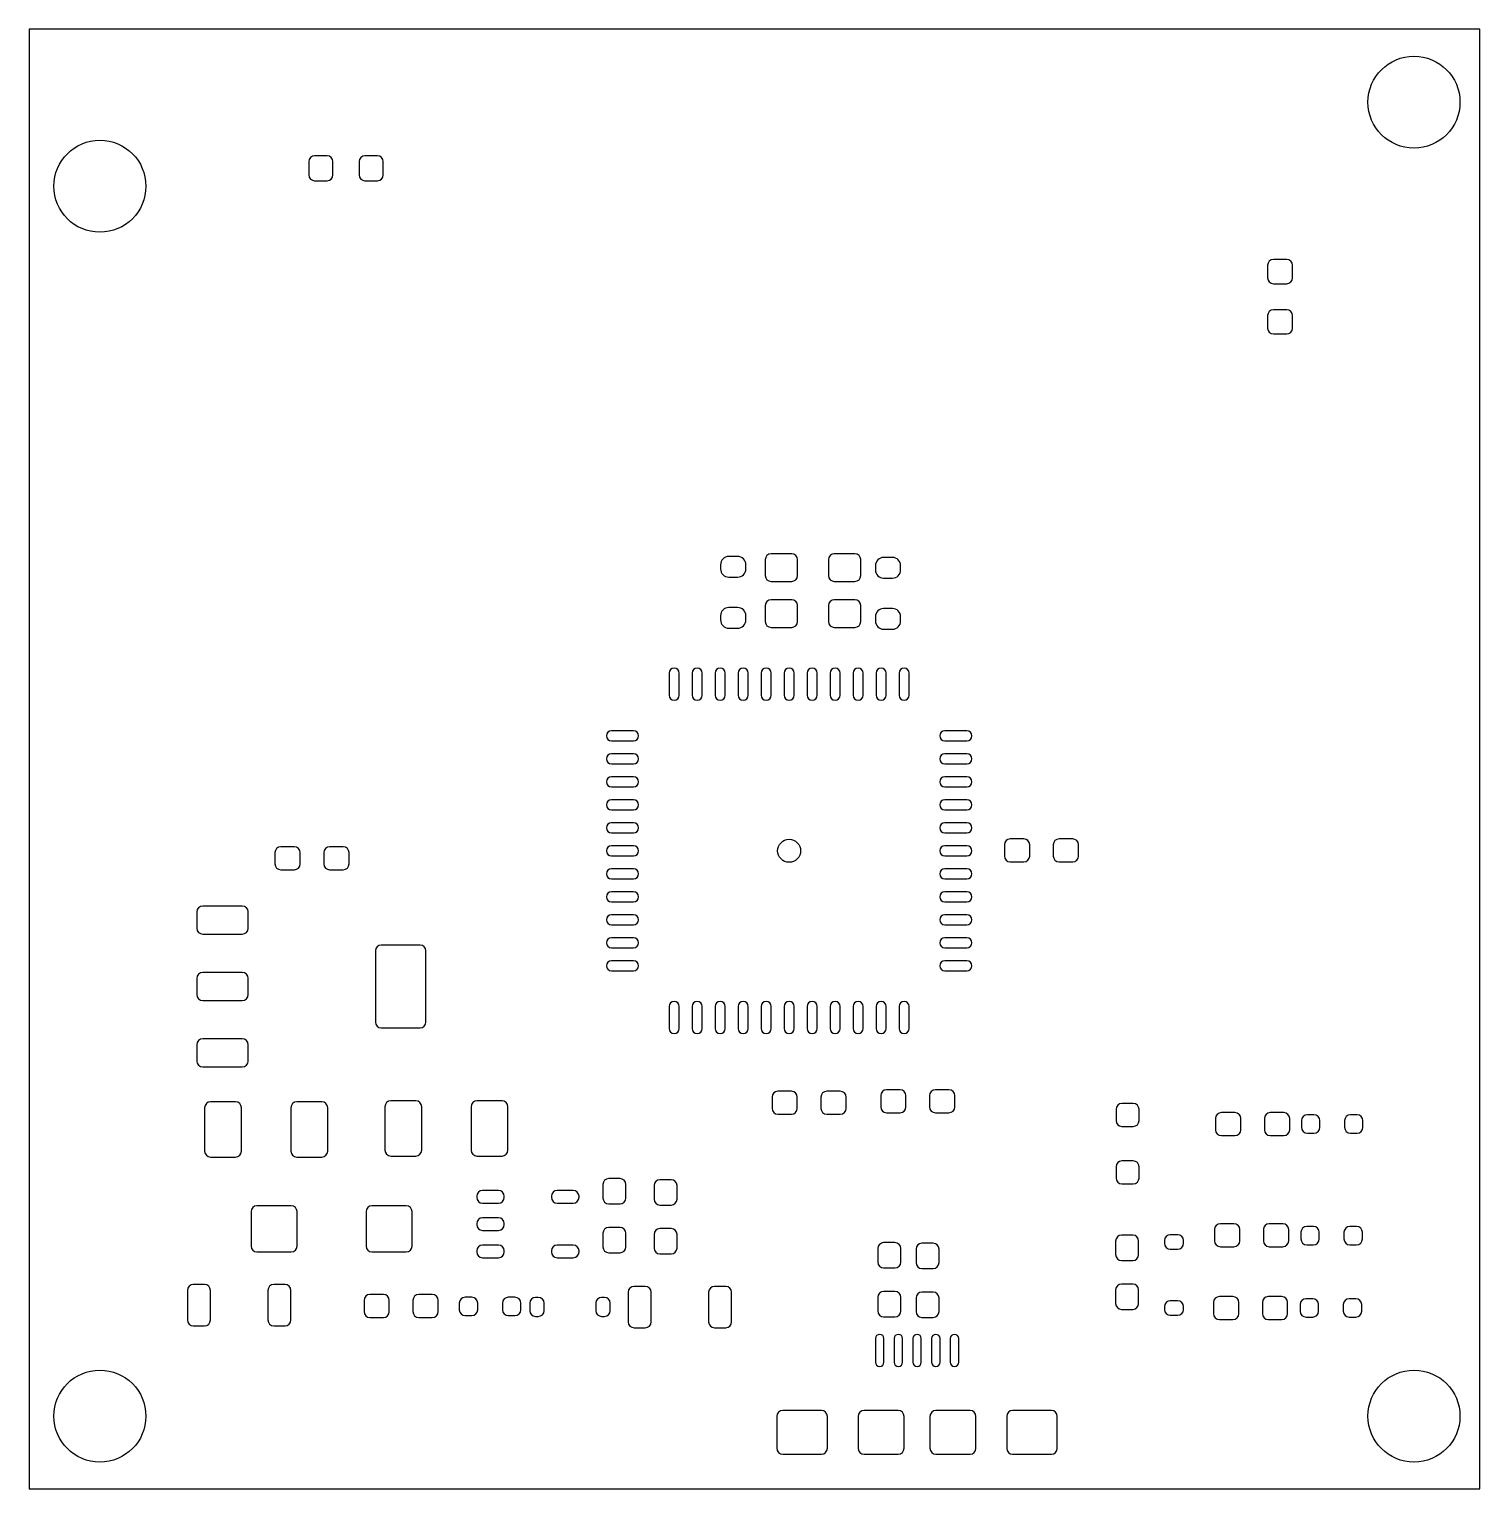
# Model space of a CAD drawing. Extents: x 0.1 to 50.5, y 0 to 50.8.
import ezdxf

# ---------------------------------------------------------------- set-up
doc = ezdxf.new("R2010")
doc.units = 0
doc.layers.add('20', color=7, linetype='CONTINUOUS')
doc.layers.add('31', color=253, linetype='CONTINUOUS')

# ---------------------------------------------------------------- blocks, each defined once
blk = doc.blocks.new('RECT140800X128000R51')
blk.add_lwpolyline([(0.44, -0.196), (0.44, 0.196, 0.4142), (0.236, 0.4), (-0.236, 0.4, 0.4142), (-0.44, 0.196), (-0.44, -0.196, 0.4142), (-0.236, -0.4), (0.236, -0.4, 0.4142)], format="xyb", close=True)
blk = doc.blocks.new('RECT204800X307200R32')
blk.add_lwpolyline([(0.64, -0.7552), (0.64, 0.7552, 0.4142), (0.4352, 0.96), (-0.4352, 0.96, 0.4142), (-0.64, 0.7552), (-0.64, -0.7552, 0.4142), (-0.4352, -0.96), (0.4352, -0.96, 0.4142)], format="xyb", close=True)
blk = doc.blocks.new('RECT134400X138240R48')
blk.add_lwpolyline([(0.42, -0.2304), (0.42, 0.2304, 0.4142), (0.2184, 0.432), (-0.2184, 0.432, 0.4142), (-0.42, 0.2304), (-0.42, -0.2304, 0.4142), (-0.2184, -0.432), (0.2184, -0.432, 0.4142)], format="xyb", close=True)
blk = doc.blocks.new('RECT140800X114995R80')
blk.add_lwpolyline([(0.44, -0.0719), (0.44, 0.0719, 0.4142), (0.1525, 0.3594), (-0.1525, 0.3594, 0.4142), (-0.44, 0.0719), (-0.44, -0.0719, 0.4142), (-0.1525, -0.3594), (0.1525, -0.3594, 0.4142)], format="xyb", close=True)
blk = doc.blocks.new('RECT256000X256000R25')
blk.add_lwpolyline([(0.8, -0.6), (0.8, 0.6, 0.4142), (0.6, 0.8), (-0.6, 0.8, 0.4142), (-0.8, 0.6), (-0.8, -0.6, 0.4142), (-0.6, -0.8), (0.6, -0.8, 0.4142)], format="xyb", close=True)
blk = doc.blocks.new('RECT80640X106240R81')
blk.add_lwpolyline([(0.252, -0.1279), (0.252, 0.1279, 0.4142), (0.0479, 0.332), (-0.0479, 0.332, 0.4142), (-0.252, 0.1279), (-0.252, -0.1279, 0.4142), (-0.0479, -0.332), (0.0479, -0.332, 0.4142)], format="xyb", close=True)
blk = doc.blocks.new('RECT128000X230400R51')
blk.add_lwpolyline([(0.4, -0.516), (0.4, 0.516, 0.4142), (0.196, 0.72), (-0.196, 0.72, 0.4142), (-0.4, 0.516), (-0.4, -0.516, 0.4142), (-0.196, -0.72), (0.196, -0.72, 0.4142)], format="xyb", close=True)
blk = doc.blocks.new('RECT156058X286106R42')
blk.add_lwpolyline([(0.4877, -0.6893), (0.4877, 0.6893, 0.4142), (0.2829, 0.8941), (-0.2829, 0.8941, 0.4142), (-0.4877, 0.6893), (-0.4877, -0.6893, 0.4142), (-0.2829, -0.8941), (0.2829, -0.8941, 0.4142)], format="xyb", close=True)
blk = doc.blocks.new('RECT460800X281600R23')
blk.add_lwpolyline([(1.44, -0.6776), (1.44, 0.6776, 0.4142), (1.2376, 0.88), (-1.2376, 0.88, 0.4142), (-1.44, 0.6776), (-1.44, -0.6776, 0.4142), (-1.2376, -0.88), (1.2376, -0.88, 0.4142)], format="xyb", close=True)
blk = doc.blocks.new('RECT128000X128000R51')
blk.add_lwpolyline([(0.4, -0.196), (0.4, 0.196, 0.4142), (0.196, 0.4), (-0.196, 0.4, 0.4142), (-0.4, 0.196), (-0.4, -0.196, 0.4142), (-0.196, -0.4), (0.196, -0.4, 0.4142)], format="xyb", close=True)
blk = doc.blocks.new('RECT102400X102400R64')
blk.add_lwpolyline([(0.32, -0.1152), (0.32, 0.1152, 0.4142), (0.1152, 0.32), (-0.1152, 0.32, 0.4142), (-0.32, 0.1152), (-0.32, -0.1152, 0.4142), (-0.1152, -0.32), (0.1152, -0.32, 0.4142)], format="xyb", close=True)
blk = doc.blocks.new('RECT153600X179200R42')
blk.add_lwpolyline([(0.48, -0.3584), (0.48, 0.3584, 0.4142), (0.2784, 0.56), (-0.2784, 0.56, 0.4142), (-0.48, 0.3584), (-0.48, -0.3584, 0.4142), (-0.2784, -0.56), (0.2784, -0.56, 0.4142)], format="xyb", close=True)
blk = doc.blocks.new('RECT179200X55744R100')
blk.add_lwpolyline([(0.56, 0), (0.56, 0, 0.4142), (0.3858, 0.1742), (-0.3858, 0.1742, 0.4142), (-0.56, 0), (-0.56, 0, 0.4142), (-0.3858, -0.1742), (0.3858, -0.1742, 0.4142)], format="xyb", close=True)
blk = doc.blocks.new('RECT55744X179200R100')
blk.add_lwpolyline([(0.1742, -0.3858), (0.1742, 0.3858, 0.4142), (0, 0.56), (0, 0.56, 0.4142), (-0.1742, 0.3858), (-0.1742, -0.3858, 0.4142), (0, -0.56), (0, -0.56, 0.4142)], format="xyb", close=True)
blk = doc.blocks.new('PIE')
blk.add_circle((0, 0), 0.5)
blk = doc.blocks.new('RECT47744X179200R100')
blk.add_lwpolyline([(0.1492, -0.4108), (0.1492, 0.4108, 0.4142), (0, 0.56), (0, 0.56, 0.4142), (-0.1492, 0.4108), (-0.1492, -0.4108, 0.4142), (0, -0.56), (0, -0.56, 0.4142)], format="xyb", close=True)
blk = doc.blocks.new('RECT281600X243200R27')
blk.add_lwpolyline([(0.88, -0.5548), (0.88, 0.5548, 0.4142), (0.6748, 0.76), (-0.6748, 0.76, 0.4142), (-0.88, 0.5548), (-0.88, -0.5548, 0.4142), (-0.6748, -0.76), (0.6748, -0.76, 0.4142)], format="xyb", close=True)
blk = doc.blocks.new('RECT256000X243200R27')
blk.add_lwpolyline([(0.8, -0.5548), (0.8, 0.5548, 0.4142), (0.5948, 0.76), (-0.5948, 0.76, 0.4142), (-0.8, 0.5548), (-0.8, -0.5548, 0.4142), (-0.5948, -0.76), (0.5948, -0.76, 0.4142)], format="xyb", close=True)
blk = doc.blocks.new('RECT70400X153600R92')
blk.add_lwpolyline([(0.22, -0.2776), (0.22, 0.2776, 0.4142), (0.0176, 0.48), (-0.0176, 0.48, 0.4142), (-0.22, 0.2776), (-0.22, -0.2776, 0.4142), (-0.0176, -0.48), (0.0176, -0.48, 0.4142)], format="xyb", close=True)

msp = doc.modelspace()

# ---------------------------------------------------------------- linework, layer by layer
at = {"layer": '20'}
for p, q in [((50.55, 50.8), (0.08, 50.8)), ((0.08, 50.8), (0.08, 0.01)), ((50.55, 0.01), (50.55, 50.8)), ((0.08, 0.01), (50.55, 0.01))]:
    msp.add_line(p, q, dxfattribs=at)
for centre in [(48.26, 48.26), (2.54, 45.335), (2.54, 2.54), (48.26, 2.54)]:
    msp.add_circle(centre, 1.6, dxfattribs=at)

# ---------------------------------------------------------------- block references
at = {"layer": '31'}
for name, p in [('RECT134400X138240R48', (10.23, 45.96)), ('RECT134400X138240R48', (11.98, 45.96)), ('RECT140800X128000R51', (9.07, 21.95)), ('RECT140800X128000R51', (10.77, 21.95)), ('RECT140800X128000R51', (26.365, 13.445)), ('RECT140800X128000R51', (28.065, 13.445)), ('RECT140800X128000R51', (30.145, 13.495)), ('RECT140800X128000R51', (31.845, 13.495)), ('RECT204800X307200R32', (6.825, 12.515)), ('RECT204800X307200R32', (13.095, 12.55)), ('RECT256000X256000R25', (8.6, 9.055)), ('RECT256000X256000R25', (12.6, 9.055)), ('RECT128000X230400R51', (5.985, 6.4)), ('RECT128000X230400R51', (8.785, 6.4)), ('RECT140800X128000R51', (12.17, 6.37)), ('RECT140800X128000R51', (13.87, 6.37)), ('RECT80640X106240R81', (17.745, 6.34)), ('RECT80640X106240R81', (20.045, 6.34))]:
    msp.add_blockref(name, p, dxfattribs=at)
for name, p, rotation in [('RECT134400X138240R48', (43.6, 42.365), 90), ('RECT134400X138240R48', (43.6, 40.615), 90), ('RECT153600X179200R42', (26.25, 32.065), 270), ('RECT153600X179200R42', (28.45, 32.065), 270), ('RECT140800X114995R80', (24.575, 32.094), 180), ('RECT140800X114995R80', (29.96, 32.059), 180), ('RECT140800X114995R80', (24.575, 30.316), 180), ('RECT153600X179200R42', (26.25, 30.465), 270), ('RECT153600X179200R42', (28.45, 30.465), 270), ('RECT140800X114995R80', (29.96, 30.281), 180), ('RECT55744X179200R100', (22.52, 28.01), 180), ('RECT55744X179200R100', (23.32, 28.01), 180), ('RECT55744X179200R100', (24.12, 28.01), 180), ('RECT55744X179200R100', (24.92, 28.01), 180), ('RECT55744X179200R100', (25.72, 28.01), 180), ('RECT55744X179200R100', (26.52, 28.01), 180), ('RECT55744X179200R100', (27.32, 28.01), 180), ('RECT55744X179200R100', (28.12, 28.01), 180), ('RECT55744X179200R100', (28.92, 28.01), 180), ('RECT55744X179200R100', (29.72, 28.01), 180), ('RECT55744X179200R100', (30.52, 28.01), 180), ('RECT179200X55744R100', (20.72, 26.21), 180), ('RECT179200X55744R100', (32.32, 26.21), 180), ('RECT179200X55744R100', (20.72, 25.41), 180), ('RECT179200X55744R100', (32.32, 25.41), 180), ('RECT179200X55744R100', (20.72, 24.61), 180), ('RECT179200X55744R100', (32.32, 24.61), 180), ('RECT179200X55744R100', (20.72, 23.81), 180), ('RECT179200X55744R100', (32.32, 23.81), 180), ('RECT179200X55744R100', (20.72, 23.01), 180), ('RECT179200X55744R100', (32.32, 23.01), 180), ('RECT179200X55744R100', (20.72, 22.21), 180), ('RECT179200X55744R100', (32.32, 22.21), 180), ('RECT140800X128000R51', (34.45, 22.225), 180), ('RECT140800X128000R51', (36.15, 22.225), 180), ('RECT179200X55744R100', (20.72, 21.41), 180), ('RECT179200X55744R100', (32.32, 21.41), 180), ('RECT179200X55744R100', (20.72, 20.61), 180), ('RECT179200X55744R100', (32.32, 20.61), 180), ('RECT156058X286106R42', (6.806, 19.801), 270), ('RECT179200X55744R100', (20.72, 19.81), 180), ('RECT179200X55744R100', (32.32, 19.81), 180), ('RECT460800X281600R23', (13.004, 17.49), 270), ('RECT179200X55744R100', (20.72, 19.01), 180), ('RECT179200X55744R100', (32.32, 19.01), 180), ('RECT179200X55744R100', (20.72, 18.21), 180), ('RECT179200X55744R100', (32.32, 18.21), 180), ('RECT156058X286106R42', (6.806, 17.49), 270), ('RECT55744X179200R100', (22.52, 16.41), 180), ('RECT55744X179200R100', (23.32, 16.41), 180), ('RECT55744X179200R100', (24.12, 16.41), 180), ('RECT55744X179200R100', (24.92, 16.41), 180), ('RECT55744X179200R100', (25.72, 16.41), 180), ('RECT55744X179200R100', (26.52, 16.41), 180), ('RECT55744X179200R100', (27.32, 16.41), 180), ('RECT55744X179200R100', (28.12, 16.41), 180), ('RECT55744X179200R100', (28.92, 16.41), 180), ('RECT55744X179200R100', (29.72, 16.41), 180), ('RECT55744X179200R100', (30.52, 16.41), 180), ('RECT156058X286106R42', (6.806, 15.179), 270), ('RECT204800X307200R32', (9.825, 12.515), 180), ('RECT204800X307200R32', (16.095, 12.55), 180), ('RECT128000X128000R51', (38.295, 13.02), 90), ('RECT140800X128000R51', (41.795, 12.7), 180), ('RECT140800X128000R51', (43.495, 12.7), 180), ('RECT102400X102400R64', (44.665, 12.705), 270), ('RECT102400X102400R64', (46.165, 12.705), 270), ('RECT128000X128000R51', (38.295, 11.02), 90), ('RECT140800X128000R51', (20.44, 10.365), 270), ('RECT140800X128000R51', (22.22, 10.325), 90), ('RECT70400X153600R92', (16.13, 10.17), 270), ('RECT70400X153600R92', (18.73, 10.17), 270), ('RECT70400X153600R92', (16.13, 9.22), 270), ('RECT140800X128000R51', (41.76, 8.835), 180), ('RECT140800X128000R51', (43.46, 8.835), 180), ('RECT140800X128000R51', (20.44, 8.665), 270), ('RECT140800X128000R51', (22.22, 8.625), 90), ('RECT140800X128000R51', (38.28, 8.395), 90), ('RECT80640X106240R81', (39.91, 8.6), 270), ('RECT102400X102400R64', (44.645, 8.82), 270), ('RECT102400X102400R64', (46.145, 8.82), 270), ('RECT70400X153600R92', (16.13, 8.27), 270), ('RECT70400X153600R92', (18.73, 8.27), 270), ('RECT140800X128000R51', (30.005, 8.135), 270), ('RECT140800X128000R51', (31.335, 8.115), 270), ('RECT140800X128000R51', (38.28, 6.695), 90), ('RECT102400X102400R64', (15.365, 6.355), 90), ('RECT102400X102400R64', (16.865, 6.355), 90), ('RECT128000X230400R51', (21.32, 6.335), 180), ('RECT128000X230400R51', (24.12, 6.335), 180), ('RECT140800X128000R51', (30.005, 6.435), 270), ('RECT140800X128000R51', (31.335, 6.415), 270), ('RECT140800X128000R51', (41.725, 6.3), 180), ('RECT140800X128000R51', (43.425, 6.3), 180), ('RECT102400X102400R64', (44.62, 6.305), 270), ('RECT102400X102400R64', (46.12, 6.305), 270), ('RECT80640X106240R81', (39.91, 6.3), 270), ('RECT47744X179200R100', (29.67, 4.825), 180), ('RECT47744X179200R100', (30.32, 4.825), 180), ('RECT47744X179200R100', (30.97, 4.825), 180), ('RECT47744X179200R100', (31.62, 4.825), 180), ('RECT47744X179200R100', (32.27, 4.825), 180), ('RECT281600X243200R27', (26.97, 1.975), 180), ('RECT256000X243200R27', (29.72, 1.975), 180), ('RECT256000X243200R27', (32.22, 1.975), 180), ('RECT281600X243200R27', (34.97, 1.975), 180)]:
    msp.add_blockref(name, p, dxfattribs=dict(at, rotation=rotation))
at = {"layer": '31', "xscale": 0.8, "yscale": 0.8}
msp.add_blockref('PIE', (26.52, 22.21), dxfattribs=at)

doc.saveas('drawing.dxf')
